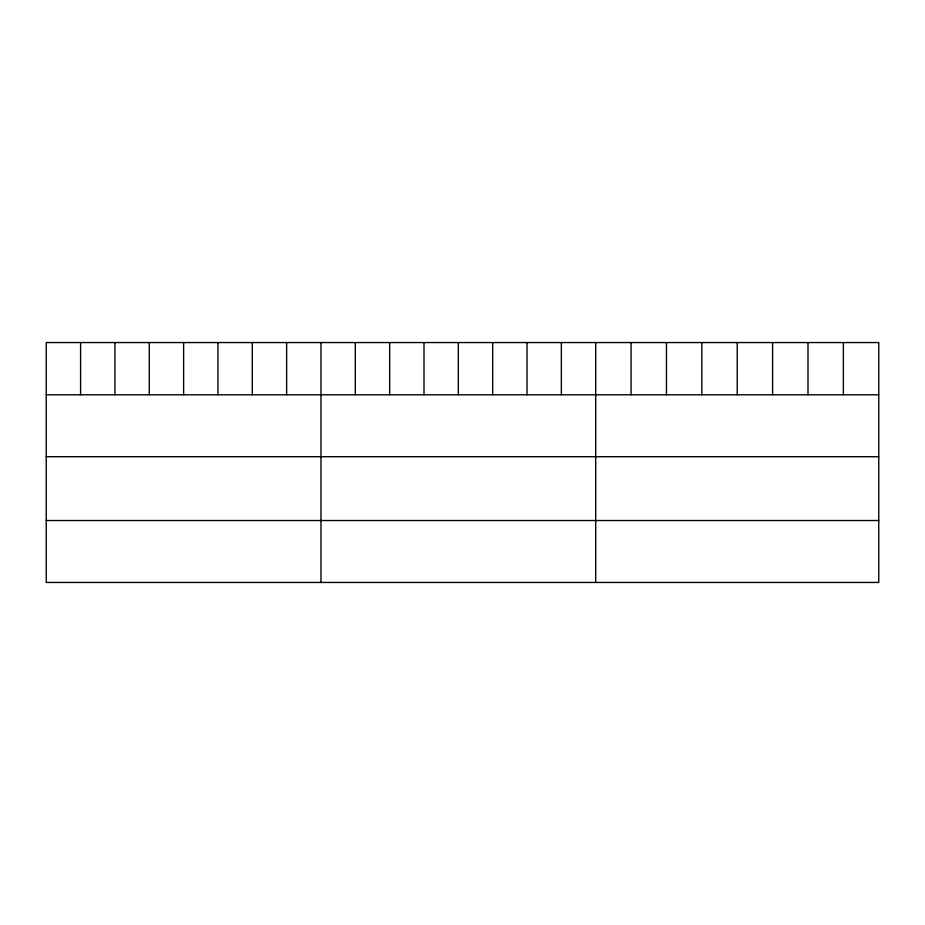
<?xml version="1.0" encoding="UTF-8"?>
<svg xmlns="http://www.w3.org/2000/svg" width="925" height="925" viewBox="0 0 925 925"><rect width="100%" height="100%" fill="white"/><g stroke="black" fill="none" stroke-linecap="round" stroke-linejoin="round"><path stroke-width="1.39" d="M878.75 394.79L878.75 582.449L46.25 582.449L46.25 342.551L878.75 342.551L878.75 394.79L46.25 394.79M46.25 456.719L878.75 456.719M46.25 520.521L878.75 520.521M843.369 342.551L843.369 394.79M807.987 342.551L807.987 394.79M772.606 342.551L772.606 394.79M737.225 342.551L737.225 394.79M701.844 342.551L701.844 394.79M666.462 342.551L666.462 394.79M631.081 342.551L631.081 394.79M595.7 342.551L595.7 582.449M561.359 342.551L561.359 394.79M527.019 342.551L527.019 394.79M492.678 342.551L492.678 394.79M458.337 342.551L458.337 394.79M423.997 342.551L423.997 394.79M389.656 342.551L389.656 394.79M355.316 342.551L355.316 394.79M320.975 342.551L320.975 582.449M286.634 342.551L286.634 394.79M252.294 342.551L252.294 394.79M217.953 342.551L217.953 394.79M183.613 342.551L183.613 394.79M149.272 342.551L149.272 394.79M114.931 342.551L114.931 394.79M80.591 342.551L80.591 394.79"/></g></svg>
